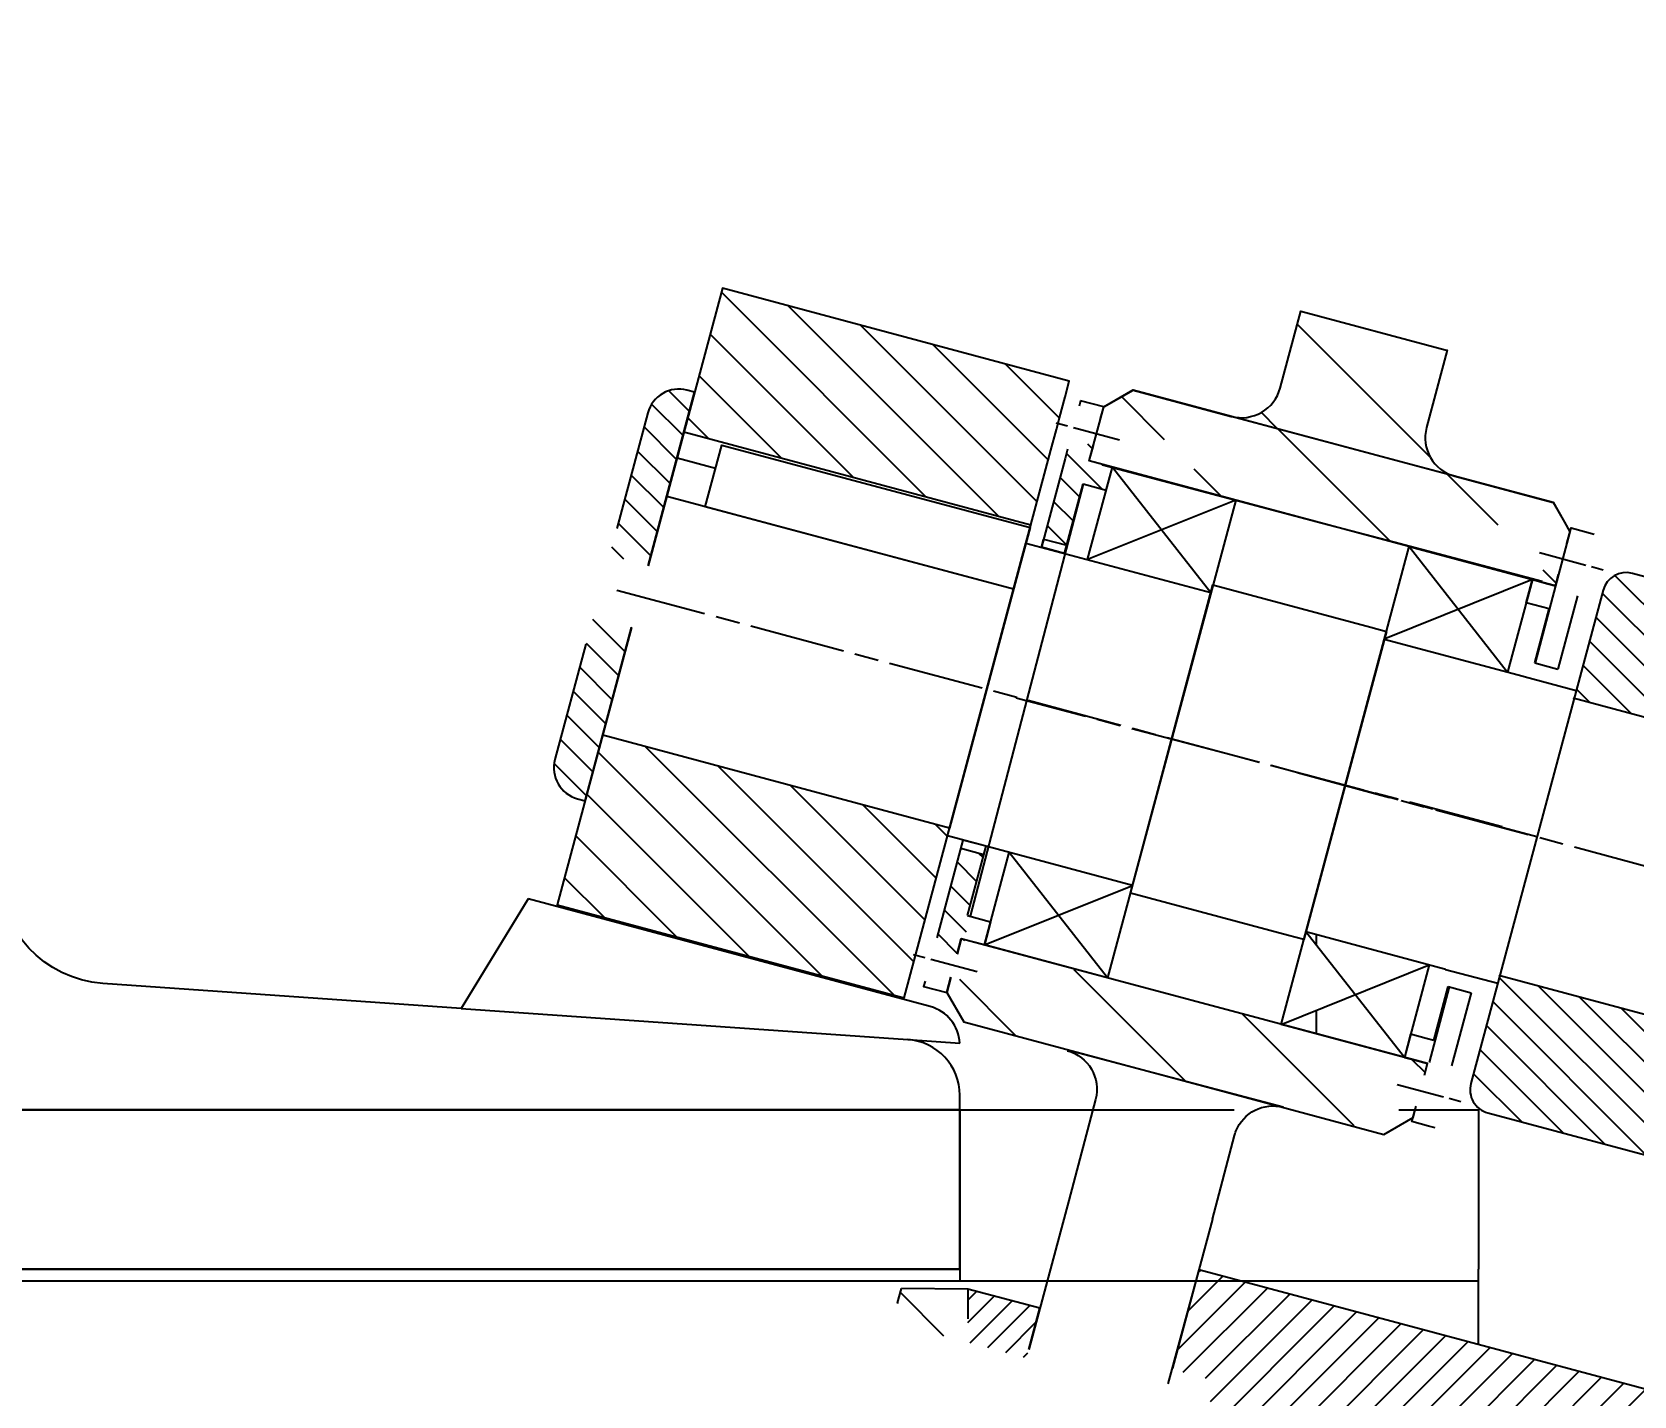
# Model space of a CAD drawing. Header units: millimetres. Extents: x -15074 to 21675, y -7568 to 6574.
# Drawn here: x 12892.6 to 13093.4, y -496.9 to -326 of the extents above; entities that cross this region are included whole.
import ezdxf

# ---------------------------------------------------------------- set-up
doc = ezdxf.new("R2010")
doc.units = ezdxf.units.MM
for name, pattern in [('AM_ISO08W050', [18, 12, -1.5, 3, -1.5]), ('AM_ISO08W050x2', [9, 6, -0.75, 1.5, -0.75]), ('HIDDEN', [9.524999999999999, 6.35, -3.175])]:
    doc.linetypes.add(name, pattern=pattern)
for name, color, linetype, lineweight in [('AM_5', 250, 'Continuous', 25), ('AM_7', 142, 'AM_ISO08W050', 25), ('AM_8', 1, 'Continuous', 25)]:
    doc.layers.add(name, color=color, linetype=linetype, lineweight=lineweight)
doc.styles.get("Standard").update_dxf_attribs({"font": 'arial.ttf'})
doc.dimstyles.new('AM_ISO$0', dxfattribs={"dimtxt": 3.5, "dimasz": 3.5, "dimexe": 1, "dimexo": 1, "dimgap": 1.5, "dimtad": 1, "dimdsep": 46, "dimtxsty": 'Standard', "dimcen": 0, "dimclrd": 256, "dimclre": 256, "dimclrt": 250, "dimadec": 0, "dimazin": 2, "dimtp": 0.1, "dimtm": 0.1, "dimtfac": 0.71, "dimtdec": 3, "dimtmove": 0, "dimatfit": 3, "dimfxl": 1, "dimlwd": -1, "dimlwe": -1, "dimarcsym": 1})
pattern_1 = [(135, (1848.014218228785, -3611.250920024438), (-7.778174593052023, -7.778174593052022), [])]
pattern_2 = [(135, (1848.014218228785, -3611.250920024438), (-1.909188309203679, -1.909188309203678), [])]
pattern_3 = [(135, (1848.014218228785, -3611.250920024438), (-3.323401871576774, -3.323401871576773), [])]

# ---------------------------------------------------------------- blocks, each defined once
blk = doc.blocks.new('*D290')
at = {"layer": 'AM_5', "linetype": 'ByBlock', "transparency": 16777216}
for p, q in [((12677.52059513602, -390.0829364058034), (12677.52059513602, 31.36126596512065)), ((12727.52059513602, 30.36126596512065), (13315.58955550549, 30.36126596512065)), ((13365.58955550549, -390.0829364058034), (13365.58955550549, 31.36126596512065))]:
    blk.add_line(p, q, dxfattribs=at)
at = {"layer": 'AM_5', "transparency": 16777216}
for points in [[(12727.52059513602, 38.69459929845399), (12727.52059513602, 22.02793263178732), (12677.52059513602, 30.36126596512065)], [(13315.58955550549, 38.69459929845399), (13315.58955550549, 22.02793263178732), (13365.58955550549, 30.36126596512065)]]:
    blk.add_solid(points, dxfattribs=at)
at = {"layer": 'Defpoints', "color": 0, "transparency": 16777216}
for p in [(13365.58955550549, 30.36126596512065), (12677.52059513602, -391.0829364058034), (13365.58955550549, -391.0829364058034)]:
    blk.add_point(p, dxfattribs=at)
at = {"layer": 'AM_5', "color": 250, "transparency": 16777216, "insert": (13021.55507532076, 57.38991535120523), "char_height": 50, "attachment_point": 5}
blk.add_mtext('700', dxfattribs=at)

msp = doc.modelspace()

# ---------------------------------------------------------------- hatches: boundary and pattern name
h = msp.add_hatch()
h.set_pattern_fill('_U', color=256, scale=2.7, angle=135, style=0, pattern_type=0)
h.set_pattern_definition(pattern_2)
h.paths.add_polyline_path([(13130.2518680027, -398.0540500936384), (13120.59260973981, -395.4658596426127), (13119.87438688965, -398.1463038105646), (13119.16910499175, -400.7784516872023), (13093.2145290001, -393.8239440103491, 0.4142135623730975), (13089.54029438593, -395.9452643539087), (13085.91682775449, -409.4682259219551), (13124.42843948789, -419.7873811851416)])
h.paths.add_polyline_path([(13164.44219750917, -412.9093402661063), (13138.48762151753, -405.9548325892531), (13139.39348817538, -402.5740921972413), (13139.91112626559, -400.6422405446631), (13132.18371965528, -398.5716881838432), (13131.21779382899, -398.3128691387408), (13130.2518680027, -398.0540500936384), (13124.42843948789, -419.7873811851416), (13162.9400512213, -430.1065364483286), (13166.56351785273, -416.5835748802813, 0.4142135623731056)])
h.paths.add_polyline_path([(13140.76622494071, -385.8598589281639), (13134.00474415669, -384.048125612446), (13131.80478227332, -392.2584951359038), (13132.7707080996, -392.5173141810062), (13133.73663392589, -392.7761332261086), (13141.4640405362, -394.8466855869285), (13141.98167862641, -392.9148339343508), (13142.88754528427, -389.534093542339, 0.4142135623730672)])
h.paths.add_polyline_path([(13134.00474415669, -384.048125612446), (13127.24326337266, -382.2363922967286, 0.4142135623730841), (13123.56902875849, -384.3577126402881), (13122.86374686058, -386.9898605169262), (13122.14552401042, -389.6703046848781), (13131.80478227332, -392.2584951359038)])
h.paths.add_polyline_path([(13115.1109538642, -454.5607109315476), (13076.5993421308, -444.241555668362), (13072.97587549936, -457.7645172364098, 0.4142135623730917), (13075.09719584293, -461.4387518505844), (13101.05177183457, -468.3932595274371), (13099.6282670865, -473.7058515720253), (13109.28752534939, -476.2940420230523)])
h.paths.add_polyline_path([(13153.6225655976, -464.8798661947337), (13115.1109538642, -454.5607109315476), (13109.28752534939, -476.2940420230523), (13110.25345117568, -476.5528610681538), (13111.21937700197, -476.8116801132562), (13118.94678361228, -478.882232474077), (13119.46442170249, -476.9503808214993), (13120.37028836035, -473.5696404294879), (13146.32486435199, -480.524148106341, 0.4142135623730834), (13149.99909896617, -478.4028277627815)])
h.paths.add_polyline_path([(13117.39386934167, -484.6777874318134), (13109.66646273135, -482.6072350709908), (13108.70053690506, -482.3484160258884), (13107.73461107878, -482.0895969807873), (13105.53464919541, -490.2999665042441), (13112.29612997943, -492.111699819962, 0.4142135623730613), (13115.97036459361, -489.9903794764029)])
h.paths.add_polyline_path([(13107.73461107878, -482.0895969807873), (13098.07535281589, -479.5014065297589), (13097.35712996572, -482.1818506977104), (13096.65184806782, -484.8139985743562, 0.4142135623726397), (13098.77316841139, -488.4882331885267), (13105.53464919541, -490.2999665042441)])
h = msp.add_hatch()
h.set_pattern_fill('_U', color=256, scale=2.5, angle=45, style=0, pattern_type=0)
h.set_pattern_definition([(45, (1848.014218228785, -3611.250920024438), (-1.767766952966369, 1.767766952966369), [])])
h.paths.add_polyline_path([(13038.87838636827, -481.1055727370783), (13035.57431508787, -493.4365346274387), (13035.5363751453, -493.5787772574652), (13040.46680073684, -494.9049055663693), (13040.76683229899, -496.0289115250046), (13037.39024926054, -508.5827430908832), (13036.56684732743, -509.4045810249593), (13031.65004325928, -508.0821164743732), (13031.37944328448, -509.0920093288153), (13036.29528757296, -510.4142157290714), (13036.59531913511, -511.5382216877067), (13033.21873609666, -524.0920532535854), (13032.39533416355, -524.9138911876614), (13027.49327356636, -523.595392163754), (13027.22920807575, -524.5808979912306), (13027.0407590565, -524.5808762965505), (13009.93731472612, -587.395612272994), (13029.2558312519, -592.5719931750443), (13052.54954531113, -505.6386688090281), (13065.11561470339, -509.0057369547183), (13071.58817703732, -510.7400548050534), (13224.44444052189, -551.697767163784), (13255.39396883184, -559.9906682805574), (13256.37314747914, -560.2797701929073), (13261.59731044368, -540.7829285822138), (13183.76726031163, -519.9284295024424)])
at = {"layer": 'AM_8', "true_color": 0x000000}
h = msp.add_hatch(dxfattribs=at)
h.set_pattern_fill('_U', color=18, scale=4.7, angle=135, style=0, pattern_type=0)
h.set_pattern_definition(pattern_3)
h.paths.add_polyline_path([(13022.64418359172, -369.7382960465382), (12979.17752140871, -358.0914390169253), (12974.34536983665, -376.1252741937421), (13017.81203201966, -387.772131223355)])
h = msp.add_hatch(dxfattribs=at)
h.set_pattern_fill('_U', color=18, scale=11, angle=135, style=0, pattern_type=0)
h.set_pattern_definition(pattern_1)
edge = h.paths.add_edge_path(flags=0)
edge.add_line((13043.57065566412, -374.2682236104995), (13070.35413413683, -381.4448350377586))
edge.add_arc((13044.24005875783, -369.3132362746803), 4.999999999999592, 262.3061035155735, 344.9999999999905)
edge.add_line((13051.65787834031, -360.9480732373029), (13049.06968788928, -370.6073315001938))
edge.add_line((13070.0104690398, -365.8656350942508), (13051.65787834031, -360.9480732373029))
edge.add_line((13067.42227858877, -375.5248933571418), (13070.0104690398, -365.8656350942508))
edge.add_arc((13072.25190772022, -376.8189885826548), 5.000000000000241, 164.9999999999955, 247.6938964843102)
h = msp.add_hatch(dxfattribs=at)
h.set_pattern_fill('_U', color=18, scale=2.7, angle=135, style=0, pattern_type=0)
h.set_pattern_definition(pattern_2)
edge = h.paths.add_edge_path()
edge.add_arc((12973.68226229313, -374.7363219318811), 4.000000000000004, 75.00000000000556, 165.0000000000055)
edge.add_line((12969.81855898797, -373.7010457514714), (12965.03040665358, -391.5706735378187))
edge.add_line((12965.03040665358, -391.5706735378187), (12969.86003578502, -392.8647687633309))
edge.add_line((12969.86003578502, -392.8647687633309), (12975.68346429983, -371.1314376718271))
edge.add_line((12975.68346429983, -371.1314376718271), (12974.71753847354, -370.8726186267247))
h = msp.add_hatch(dxfattribs=at)
h.set_pattern_fill('_U', color=18, scale=11, angle=135, style=0, pattern_type=0)
h.set_pattern_definition(pattern_1)
edge = h.paths.add_edge_path(flags=0)
edge.add_line((13025.14444131725, -379.7257237086512), (13083.58295380773, -395.3842759373531))
edge.add_line((13025.5326698849, -378.276834969219), (13025.14444131725, -379.7257237086517))
edge.add_line((13025.66207940745, -377.793872056073), (13025.5326698849, -378.276834969219))
edge.add_line((13037.79410778564, -381.0446392625615), (13025.66207940745, -377.793872056073))
edge.add_line((13038.33299552905, -380.7335122788397), (13037.79410778564, -381.0446392625624))
edge.add_line((13038.88169190467, -378.6857495271058), (13038.33299552905, -380.7335122788397))
edge.add_line((13038.57056492095, -378.1468617836942), (13038.88169190467, -378.6857495271067))
edge.add_line((13026.43853654276, -374.8960945772058), (13038.57056492095, -378.1468617836942))
edge.add_line((13026.56794606531, -374.4131316640621), (13026.43853654276, -374.8960945772053))
edge.add_line((13026.95616371809, -372.9642836594801), (13026.56794606531, -374.4131316640621))
edge.add_line((13026.95998757741, -372.9620415201268), (13026.95616371809, -372.9642836594801))
edge.add_line((13030.63040924714, -370.8429225810676), (13026.9599875774, -372.9620415201259))
edge.add_line((13083.27336677989, -384.9485605391562), (13030.63040924714, -370.8429225810676))
edge.add_line((13085.39248571885, -388.6189822087092), (13083.27336677989, -384.9485605391567))
edge.add_line((13085.39467620858, -388.6228358881815), (13085.39248571885, -388.6189822087088))
edge.add_line((13085.0064585558, -390.0716838927644), (13085.39467620858, -388.622835888182))
edge.add_line((13073.02897830982, -386.8623277334912), (13085.0064585558, -390.0716838927644))
edge.add_line((13072.29413138698, -387.2865918022051), (13073.02897830981, -386.8623277334925))
edge.add_line((13071.56943806069, -389.9911841158143), (13072.29413138698, -387.2865918022051))
edge.add_line((13071.99370212941, -390.7260310386489), (13071.56943806069, -389.9911841158143))
edge.add_line((13083.97118237539, -393.9353871979208), (13071.9937021294, -390.7260310386503))
edge.add_line((13083.58295380773, -395.3842759373536), (13083.97118237539, -393.9353871979204))
h = msp.add_hatch(dxfattribs=at)
h.set_pattern_fill('_U', color=18, scale=2.7, angle=135, style=0, pattern_type=0)
h.set_pattern_definition(pattern_2)
h.paths.add_polyline_path([(13024.36798418194, -382.6235011875194), (13024.3848158256, -382.6280112128454), (13027.2657616608, -383.3999583228267), (13028.02173593719, -380.578623914141), (13026.81350525849, -380.2586374408822), (13026.83469541831, -380.1786259300363), (13025.14444131724, -379.7257237086521), (13025.5326698849, -378.2768349692194), (13025.66207940745, -377.793872056074), (13022.76430192858, -377.0174149207667), (13019.14083529714, -390.540376488814), (13019.15120993863, -390.54315636562), (13019.4259913922, -389.5176580199156), (13022.31339422959, -390.2913352784169), (13024.30897506927, -382.8437261940833)])
h = msp.add_hatch(dxfattribs=at)
h.set_pattern_fill('_U', color=18, scale=2.7, angle=135, style=0, pattern_type=0)
h.set_pattern_definition(pattern_2)
edge = h.paths.add_edge_path()
edge.add_line((12961.00012908311, -422.0666874200454), (12961.96605490939, -422.3255064651473))
edge.add_line((12961.96605490939, -422.3255064651473), (12967.7894834242, -400.5921753736436))
edge.add_line((12967.7894834242, -400.5921753736436), (12962.95985429275, -399.2980801481315))
edge.add_line((12962.95985429275, -399.2980801481315), (12958.17170195836, -417.1677079344788))
edge.add_arc((12962.03540526351, -418.2029841148894), 4.00000000000024, 164.999999999993, 255.000000000029)
h = msp.add_hatch(dxfattribs=at)
h.set_pattern_fill('_U', color=18, scale=4.7, angle=135, style=0, pattern_type=0)
h.set_pattern_definition(pattern_3)
h.paths.add_polyline_path([(13007.63267897577, -425.7619939713038), (12964.16601679277, -414.1151369416909), (12958.47199780051, -435.365505120051), (13001.93865998352, -447.0123621496639)])
h = msp.add_hatch(dxfattribs=at)
h.set_pattern_fill('_U', color=18, scale=2.7, angle=135, style=0, pattern_type=0)
h.set_pattern_definition(pattern_2)
h.paths.add_polyline_path([(13009.04130477116, -428.273836110309), (13009.31608622473, -427.2483377646047), (13009.30571158325, -427.2455578877982), (13005.68224495181, -440.7685194558451), (13008.58002243068, -441.5449765911524), (13009.09766052089, -439.6131249385742), (13009.44551448989, -439.7063321286516), (13010.20513998153, -436.8040446244584), (13009.87411765619, -436.7153474597069), (13011.92870760855, -429.0475133688103)])
h = msp.add_hatch(dxfattribs=at)
h.set_pattern_fill('_U', color=18, scale=11, angle=135, style=0, pattern_type=0)
h.set_pattern_definition(pattern_1)
edge = h.paths.add_edge_path(flags=0)
edge.add_line((13055.17046419774, -453.51120974744), (13067.14794444372, -456.7205659067106))
edge.add_line((13054.4356172749, -453.9354738161517), (13055.17046419774, -453.5112097474391))
edge.add_line((13053.71092394861, -456.640066129761), (13054.4356172749, -453.9354738161517))
edge.add_line((13054.13518801733, -457.3749130525955), (13053.71092394861, -456.640066129761))
edge.add_line((13066.11266826331, -460.5842692118674), (13054.13518801733, -457.3749130525955))
edge.add_line((13065.72443969566, -462.0331579513011), (13066.11266826331, -460.5842692118674))
edge.add_line((13062.19400657741, -464.0714544624745), (13065.72443969566, -462.0331579513011))
edge.add_line((13049.45719134322, -460.737804877346), (13062.19400657741, -464.0714544624745))
edge.add_line((13035.82971512452, -457.1287191857439), (13049.45719134323, -460.737804877346))
edge.add_line((13009.44661964328, -450.0593900577121), (13035.82971512452, -457.1287191857439))
edge.add_line((13007.45425164362, -446.6011728120145), (13009.44661964328, -450.0593900577121))
edge.add_line((13008.0050513862, -444.4967421053414), (13007.45425164362, -446.6011728120145))
edge.add_line((13019.93559367357, -447.6935212765081), (13008.0050513862, -444.4967421053414))
edge.add_line((13020.47448141698, -447.3823942927863), (13019.93559367357, -447.6935212765081))
edge.add_line((13021.02317779259, -445.3346315410524), (13020.47448141697, -447.3823942927863))
edge.add_line((13020.71205080887, -444.7957437976409), (13021.02317779259, -445.3346315410524))
edge.add_line((13008.76467687784, -441.5944546011481), (13020.71205080887, -444.7957437976409))
edge.add_line((13009.22667054693, -439.8293236681354), (13008.76467687784, -441.5944546011481))
edge.add_line((13038.44736082497, -447.4773534331491), (13009.22667054693, -439.8293236681354))
edge.add_line((13067.53617301138, -455.2716771672765), (13038.44736082497, -447.4773534331537))
edge.add_line((13067.14794444372, -456.7205659067106), (13067.53617301138, -455.2716771672765))
h = msp.add_hatch(dxfattribs=at)
h.set_pattern_fill('_U', color=18, scale=11, angle=135, style=0, pattern_type=0)
h.set_pattern_definition(pattern_1)
h.paths.add_polyline_path([(13000.48332202261, -487.6651625767852), (13001.10316520656, -485.3606414558865), (13001.10047821122, -485.3453175790689), (13001.60819294499, -483.4505003968827), (13009.92329038681, -483.5217624538725), (13009.92588487759, -490.1952896683731)], flags=0)
edge = h.paths.add_edge_path(flags=0)
edge.add_line((13000.48332202261, -487.6651625767852), (13001.10316520656, -485.3606414558865))
edge.add_line((13000.48332202261, -487.6651625767852), (13000.4791753362, -487.6640514755111))
edge.add_line((13000.4791753362, -487.6640514755106), (13001.10047821122, -485.3453175790689))
edge.add_line((13001.10316520656, -485.3606414558865), (13001.10047821122, -485.3453175790689))
edge = h.paths.add_edge_path(flags=0)
edge.add_line((13000.48332202261, -487.6651625767852), (13001.10316520656, -485.3606414558865))
edge.add_line((13000.48332202261, -487.6651625767852), (13000.4791753362, -487.6640514755111))
edge.add_line((13000.4791753362, -487.6640514755106), (13001.10047821122, -485.3453175790689))
edge.add_line((13001.10316520656, -485.3606414558865), (13001.10047821122, -485.3453175790689))
h = msp.add_hatch(dxfattribs=at)
h.set_pattern_fill('_U', color=18, scale=2, angle=45, style=0, pattern_type=0)
h.set_pattern_definition([(45, (1848.014218228785, -3611.250920024438), (-1.414213562373095, 1.414213562373095), [])])
edge = h.paths.add_edge_path(flags=0)
edge.add_line((13017.28648885694, -492.1675575603292), (13018.95469686261, -485.9417205255793))
edge.add_line((13009.92588487762, -490.1952896682649), (13017.28648885694, -492.1675575603292))
edge.add_line((13009.92329038681, -483.521762453872), (13009.92588487762, -490.1952896682644))
edge.add_line((13018.95469686261, -485.9417205255806), (13009.92329038681, -483.5217624538716))

# ---------------------------------------------------------------- linework, layer by layer
for p, q in [((13065.89153920506, -380.2911138775037), (13042.94596353232, -374.1428654061253)), ((13028.04221879611, -380.5021808439603), (13040.3912034755, -396.2343954810692)), ((13070.9578124947, -381.6486177140994), (13065.89153920506, -380.2911138775037)), ((13024.3848158256, -382.6280112128454), (13010.20513998153, -436.8040446244584)), ((13043.49703201673, -384.6432855656001), (13024.93639025488, -392.0932907594286)), ((13063.30334875403, -389.9503721403946), (13043.49703201673, -384.6432855656001)), ((13065.23036310824, -390.4667140804065), (13063.30334875403, -389.9503721403946)), ((13065.23036310824, -390.4667140804065), (13077.57934778763, -406.1989287175163)), ((13080.68517632886, -394.6078188020472), (13062.12453456701, -402.0578239958757)), ((13083.58295380773, -395.3842759373545), (13081.02281585953, -405.0510508457221)), ((13080.9947633567, -405.0435342002445), (13083.89254083558, -405.8199913355522)), ((13079.64277978742, -406.7518236554949), (13086.17564679959, -408.5023000956664)), ((13075.66905085284, -425.2662276366252), (13075.64652616832, -425.3512781532979)), ((13027.45025122038, -444.5306867955221), (13015.10126654099, -428.7984721584141)), ((13011.99543799975, -440.3895820738824), (13030.55607976161, -432.9395768800539)), ((12954.80629943776, -434.6260384768095), (12946.4232903858, -448.3494730281229)), ((13005.21738561154, -448.1336483066545), (12954.80629943776, -434.6260384768095)), ((13009.44551448989, -439.7063321286516), (13009.40135673463, -439.875044872884)), ((13064.63839553251, -454.4952200319692), (13052.28941085311, -438.7630053948603)), ((13049.18358231189, -450.3541153103286), (13067.74422407374, -442.904110116501)), ((13069.80765607352, -443.4570050544796), (13076.3405230857, -445.2074814946516)), ((13070.2702364771, -445.6515054608728), (13067.75514789796, -455.1481793358951)), ((13070.1243634624, -445.6124189043874), (13073.02214094127, -446.3888760396947)), ((12946.4232903858, -448.3494730281234), (13002.41139939083, -452.2630418857732)), ((12946.4232903858, -448.3494730281229), (13002.41139939085, -452.2630418857741)), ((13002.41139939083, -452.2630418857732), (13008.91726091218, -452.7178016105606)), ((13044.67525558051, -459.4713623121631), (13022.39735427233, -453.5713076314648)), ((13008.9232903858, -461.0494730281205), (13008.9232903858, -459.2460032632368)), ((13008.92329038568, -461.049473028135), (13008.9232903858, -459.2460032632368)), ((13049.46420986929, -460.7396636560081), (13044.67525558051, -459.4713623121631)), ((12908.92329038589, -461.0494730281164), (13033.92329038589, -461.04947302798)), ((12908.92329038589, -461.0494730281164), (13033.92329038589, -461.0494730279654)), ((13022.58077863949, -472.4089991018479), (13017.57292759089, -491.0985536519877)), ((13040.58077863949, -474.7521582864063), (13038.87838636827, -481.1055727370783)), ((13038.87838636827, -481.1055727370788), (13034.98477480406, -495.4053931519641)), ((13038.87838636827, -481.1055727370783), (13035.57431508787, -493.4365346274387)), ((13183.76726031163, -519.9284295024424), (13038.87838636827, -481.1055727370788)), ((12744.87987415684, -482.4913127728257), (13073.9232903858, -482.4913127728257)), ((13001.12622294896, -485.2492369097879), (13001.60819294499, -483.4505003968823)), ((13009.92329038681, -483.521762453872), (13001.60819294499, -483.4505003968823)), ((13018.95469686261, -485.9417205255806), (13009.92329038681, -483.521762453872)), ((13009.92329038681, -483.521762453872), (13009.92475029493, -487.2769257155694)), ((13001.12622294896, -485.2492369097879), (13001.10047821122, -485.3453175790698)), ((13017.57292759089, -491.0985536519886), (13018.95469686261, -485.9417205255806))]:
    msp.add_line(p, q)
for points in [[(12946.4232903858, -448.3494730281234), (12901.49707238521, -445.2091303899649, -0.3939181810303956), (12888.47329038578, -431.2432076343682), (12888.47329038578, -90.85573842187273, -0.3939181810303956), (12901.49707238521, -76.88981566627604), (12946.4232903858, -73.74947302811756)], [(12946.4232903858, -448.3494730281229), (12901.4970723852, -445.2091303899649, -0.3939181810303956), (12888.47329038579, -431.2432076343678), (12888.47329038579, -90.85573842187227, -0.3939181810303956), (12901.49707238521, -76.88981566627604), (12946.42329038579, -73.74947302811756)], [(13026.56794606531, -374.413131664063), (13026.95617463296, -372.9642429246285), (13030.63040924714, -370.8429225810685), (13042.94596353232, -374.1428654061262, 0.4142135623730951), (13049.06968788928, -370.6073315001938), (13051.65787834031, -360.9480732373029), (13069.7738248816, -365.8022264831682)], [(13069.7738248816, -365.8022264831682), (13070.0104690398, -365.8656350942508), (13067.42227858877, -375.5248933571418, 0.4142135623730951), (13070.9578124947, -381.6486177140994), (13083.27336677989, -384.9485605391571), (13084.69112149044, -387.4041837305087)], [(12969.86003578502, -392.8647687633309), (12975.68346429983, -371.1314376718271), (12974.71753847354, -370.8726186267247, 0.414213562373095), (12969.81855898797, -373.7010457514714), (12965.93821445427, -388.1826887021095)], [(13119.16910499175, -400.7784516872023), (13093.2145290001, -393.8239440103491, 0.414213562373095), (13089.54029438593, -395.9452643539087), (13072.97587549936, -457.7645172364089, 0.414213562373095), (13075.09719584293, -461.4387518505839), (13101.05177183457, -468.3932595274371)], [(12962.05204649206, -402.6860649838397), (12958.17170195836, -417.1677079344788, 0.414213562373095), (12961.0001290831, -422.0666874200449), (12961.96605490939, -422.3255064651473), (12967.7894834242, -400.5921753736436)], [(13022.37676433691, -453.6499752291595, -0.4142135623730192), (13025.93006783197, -459.7634058758097), (13022.58077863949, -472.4089991018479)], [(13043.52979352386, -463.746284905699, -0.3808859131246089), (13049.46420986938, -460.7396636560668)], [(13040.58077864907, -474.7521582506904), (13043.35077922266, -464.292967151119, -0.02878611782126762), (13043.52979352386, -463.746284905699)]]:
    msp.add_lwpolyline(points, format="xyb")
for points in [[(13022.11575288307, -371.710426299516), (13022.64418359172, -369.7382960465382), (12979.17752140871, -358.0914390169253), (12969.86003578502, -392.8647687633309)], [(13063.30334875403, -389.9503721403951), (13025.14444131724, -379.7257237086521), (13026.95616371809, -372.9642836594805), (13030.64091613408, -370.8037103450822), (13065.90204609203, -380.251901641521)], [(13021.41479312748, -374.3264437214109), (13022.11575288307, -371.710426299516)], [(13024.05839715409, -372.1877857893212), (13023.87722382252, -372.8639338677237)], [(13026.56794606531, -374.413131664063), (13026.95617463296, -372.9642429246285), (13024.05839715409, -372.1877857893212)], [(13021.02656455983, -375.7753324608454), (13021.41479312748, -374.3264437214109)], [(13026.43853654276, -374.8960945772067), (13026.56794606531, -374.413131664063)], [(13026.43853654276, -374.8960945772067), (13026.56794606531, -374.413131664063)], [(13016.95016459946, -390.9886642248982), (13017.81203201966, -387.772131223355), (12974.34536983665, -376.1252741937421), (12973.48350241646, -379.3418071952844), (12978.3131315479, -380.6359024207975)], [(13020.32560480425, -378.3913498827403), (13021.02656455983, -375.7753324608454)], [(12967.7894834242, -400.5921753736436), (12958.47199780051, -435.365505120051), (13001.93865998352, -447.0123621496639), (13020.32560480425, -378.3913498827403)], [(12969.86003578502, -392.8647687633309), (12973.48350241646, -379.3418071952844), (12978.3131315479, -380.6359024207975)], [(13016.95016459946, -390.9886642248982), (13015.65606937395, -395.8182933563437), (12972.18940719094, -384.1714363267299), (12973.48350241646, -379.3418071952844), (12978.3131315479, -380.6359024207975)], [(13022.11725431582, -379.4322294864894), (13019.14083529714, -390.540376488814)], [(13022.42783716995, -378.2731184949423), (13022.11725431582, -379.4322294864894)], [(13025.14444131724, -379.7257237086521), (13025.5326698849, -378.2768349692194)], [(13043.49703201673, -384.6432855656001), (13025.14444131724, -379.7257237086521), (13025.5326698849, -378.2768349692194)], [(13025.5326698849, -378.2768349692194), (13025.66207940745, -377.793872056074)], [(13025.5326698849, -378.2768349692194), (13025.66207940745, -377.793872056074)], [(13024.93639025488, -392.0932907594286), (13028.04221879611, -380.5021808439603), (13043.49703201673, -384.6432855656001), (13027.45025122038, -444.5306867955221), (13011.99543799975, -440.3895820738824), (13015.10126654099, -428.7984721584141)], [(13024.36798418194, -382.6235011875194), (13027.2657616608, -383.3999583228267), (13028.04221879611, -380.5021808439603), (13025.14444131724, -379.7257237086521)], [(13063.31030541539, -389.9244095267634), (13054.3636975625, -387.5549998230083), (13026.81350525849, -380.2586374408822), (13026.83469541831, -380.1786259300363)], [(13065.90204609203, -380.251901641521), (13083.28387366687, -384.9093483031772), (13084.69459895201, -387.3912056672482)], [(13022.03861277601, -391.3168336241213), (13024.36798418194, -382.6235011875194)], [(13084.69459895201, -387.3912056672482), (13085.39467620858, -388.6228358881829), (13083.58295380773, -395.3842759373545), (13082.62186527982, -395.1267530424454)], [(13084.69112149044, -387.4041837305087), (13085.39468712345, -388.6227951533317), (13085.0064585558, -390.0716838927653)], [(13085.0064585558, -390.0716838927653), (13085.52545431165, -388.1347653630125), (13088.42323179052, -388.9112224983207)], [(13016.95016459946, -390.9886642248982), (13007.63267897577, -425.7619939713038), (12964.16601679277, -414.1151369416909), (12967.7894834242, -400.5921753736436)], [(13030.55607976161, -432.9395768800539), (13007.37385993067, -426.7279197975929), (13017.20898364457, -390.0227383986091), (13040.3912034755, -396.2343954810692)], [(13067.74422407374, -442.904110116501), (13064.63839553251, -454.4952200319692), (13049.18358231189, -450.3541153103286), (13065.23036310824, -390.4667140804065), (13080.68517632886, -394.6078188020472), (13077.57934778763, -406.1989287175163)], [(13082.62186527982, -395.1267530424454), (13063.30334875403, -389.9503721403951)], [(13081.91388986652, -394.8513622051348), (13063.31030541539, -389.9244095267634)], [(13050.10357745381, -439.2125892811384), (13030.29726071651, -433.905502706343), (13040.65002252061, -395.2684696547801), (13060.45633925791, -400.5755562295747)], [(13081.84540814451, -398.0245305213127), (13079.90871919356, -397.5055962809145), (13080.68517632886, -394.6078188020472), (13082.62186527982, -395.1267530424454)], [(13082.62186527982, -395.1267530424454), (13083.58295380773, -395.3842759373545)], [(13083.58295380773, -395.3842759373545), (13083.97118237539, -393.9353871979217)], [(13083.97118237539, -393.9353871979217), (13083.58295380773, -395.3842759373545)], [(13086.35132176405, -396.6436959858072), (13083.89254083558, -405.8199913355522)], [(13080.99476335671, -405.0435342002449), (13082.80649667242, -398.2820534162217)], [(13082.80649667242, -398.2820534162217), (13081.84540814451, -398.0245305213127)], [(13060.45633925791, -400.5755562295747), (13062.38335361211, -401.0918981695866), (13052.03059180801, -439.7289312211494), (13050.10357745381, -439.2125892811384)], [(13062.12453456701, -402.0578239958757), (13079.51603673859, -406.7178629579141)], [(13079.51603673859, -406.7178629579141), (13079.64277978742, -406.7518236554949)], [(13085.79140643633, -409.4346193810404), (13163.06547254031, -430.1401429894711), (13153.74798691662, -464.9134727358767), (13076.47392081264, -444.2079491274469)], [(13074.74727267545, -425.022104926192), (13074.72521793047, -425.1044143549873)], [(13075.55956340956, -425.3279765523155), (13075.58226742583, -425.2432440100395)], [(13009.30571158325, -427.2455578877978), (13006.01870971045, -439.5128158816694)], [(13009.87411765619, -436.7153474597069), (13012.20348906212, -428.022015023106)], [(13009.87411765619, -436.7153474597069), (13012.77189513506, -437.4918045950151), (13011.99543799975, -440.3895820738824), (13009.09766052089, -439.6131249385742)], [(13027.45025122038, -444.5306867955221), (13009.09766052089, -439.6131249385742), (13008.58002243068, -441.5449765911524)], [(13008.58002243068, -441.5449765911524), (13009.09766052089, -439.6131249385742)], [(13047.25656795768, -449.8377733703185), (13009.09766052089, -439.6131249385742), (13008.58002243068, -441.5449765911524)], [(13069.68091302469, -443.4230443568997), (13052.28941085311, -438.7630053948603)], [(13069.80765607352, -443.4570050544796), (13069.68091302469, -443.4230443568997)], [(13004.56932305787, -444.922000508888), (13004.3881497263, -445.5981485872906), (13007.28592720517, -446.3746057225978), (13007.80356529537, -444.4427540700196)], [(13007.80356529537, -444.4427540700196), (13007.28592720517, -446.3746057225978), (13009.40724754873, -450.0488403367724), (13044.66837750666, -459.4970316332099)], [(13068.31263014668, -452.3738996884092), (13070.1243634624, -445.612418904386)], [(13073.02214094127, -446.3888760396928), (13070.56336001279, -455.5651713894401)], [(13066.62078038935, -455.0263984534483), (13047.25656795768, -449.8377733703185)], [(13067.35154161878, -452.1163767935016), (13065.41485266781, -451.5974425531019), (13064.63839553251, -454.4952200319692), (13066.62078038935, -455.0263984534483)], [(13068.31263014668, -452.3738996884092), (13067.35154161878, -452.1163767935016)], [(13067.14794444372, -456.720565906711), (13067.53617301138, -455.2716771672765), (13066.62078038935, -455.0263984534483)], [(13066.62078038935, -455.0263984534483), (13067.53617301138, -455.2716771672765)], [(13067.14794444372, -456.720565906711), (13067.53617301138, -455.2716771672765)], [(13067.14794444372, -456.720565906711), (13067.53617301138, -455.2716771672765)], [(13044.66837750666, -459.4970316332099), (13062.05020508148, -464.1544782948602), (13065.72443969566, -462.0331579513011), (13066.11266826331, -460.5842692118674)], [(12904.37329038591, -461.0494730281218), (12833.95496678677, -461.049473028145)], [(12879.37329038581, -461.0494730281205), (13008.9232903858, -461.0494730281205)], [(12879.37329038581, -461.04947302812), (13008.9232903858, -461.0494730281205)], [(12904.37329038579, -461.0494730281218), (13033.92329038578, -461.0494730279654)], [(12904.37329038591, -461.0494730281218), (13033.92329038589, -461.0494730279654)], [(12913.47329038588, -461.0494730281109), (12908.92329038578, -461.0494730281164)], [(12908.92329038578, -461.0494730281309), (12983.92329038578, -461.0494730280404)], [(13033.92329038589, -461.04947302798), (13043.30935737831, -461.0494730279686)], [(13063.9341573783, -461.0494730279436), (13073.92329038578, -461.0494730279313), (13073.9232903858, -481.0494730279313)], [(13067.66169907504, -463.1003020145033), (13065.58742545142, -462.5445020721706), (13066.11266826331, -460.5842692118674)], [(13068.48520293028, -463.3209592074779), (13067.66169907504, -463.1003020145033)], [(13073.92329038581, -490.4958264674026), (13073.9232903858, -481.0494730279313)]]:
    msp.add_lwpolyline(points)
for points in [[(13015.65606937395, -395.8182933563437), (12977.01903632239, -385.465531552243), (12979.08958868321, -377.7381249419302), (13017.72662173478, -388.0908867460309)], [(13022.03861277601, -391.3168336241213), (13019.15120993863, -390.54315636562), (13019.4259913922, -389.5176580199156), (13022.31339422959, -390.2913352784169)], [(13012.20348906212, -428.022015023106), (13009.31608622473, -427.2483377646047), (13009.04130477116, -428.273836110309), (13011.92870760855, -429.0475133688103)], [(12758.9232903858, -461.049473028135), (13008.9232903858, -461.049473028135), (13008.9232903858, -481.049473028135), (12758.9232903858, -481.049473028135)], [(13008.92329038591, -461.049473028135), (12758.92329038591, -461.049473028135), (12758.92329038591, -481.0494730281346), (13008.92329038591, -481.049473028135)], [(13008.9232903858, -461.049473028135), (12758.9232903858, -461.049473028135), (12758.9232903858, -481.049473028135), (13008.9232903858, -481.049473028135)], [(12758.92329038568, -461.049473028135), (13008.92329038568, -461.049473028135), (13008.92329038568, -481.049473028135), (12758.92329038568, -481.0494730281346)]]:
    msp.add_lwpolyline(points, close=True)
at = {"linetype": 'HIDDEN'}
for points in [[(13008.92329038568, -481.049473028135), (13008.92329038591, -481.049473028135), (13008.92329038591, -461.049473028135), (12833.95496678677, -461.049473028135)], [(13008.92329038568, -481.049473028135), (13008.9232903858, -481.049473028135), (13008.9232903858, -461.049473028135), (12833.95496678677, -461.049473028135)], [(12833.95496678677, -461.049473028135), (13008.92329038568, -461.049473028135), (13008.92329038568, -481.049473028135)], [(12833.95496678677, -461.049473028135), (13008.9232903858, -461.049473028135), (13008.9232903858, -482.4913127728257)]]:
    msp.add_lwpolyline(points, dxfattribs=at)
for centre, radius, start, end in [((13003.9232903858, -452.9632774380436), 5, 2.814077028523987, 74.99999999730812), ((13001.9232903858, -459.2460032632368), 7, 0, 86.0015287009867), ((13001.9232903858, -459.2460032632364), 7, 0, 86.00152870109117)]:
    msp.add_arc(centre, radius, start, end)
at = {"layer": 'AM_7', "linetype": 'AM_ISO08W050x2'}
for p, q in [((13028.94808545397, -377.1214404519485), (13020.25475301737, -374.7920690460257)), ((13081.59104298672, -391.2270784100363), (13090.28437542332, -393.5564498159581)), ((13011.0895713419, -443.7703224658942), (13002.39623890529, -441.4409510599714)), ((13063.73252887465, -457.875960423982), (13072.42586131125, -460.2053318299038))]:
    msp.add_line(p, q, dxfattribs=at)
at = {"layer": 'AM_7'}
for p, q in [((13081.25808494264, -426.8548907951588), (12965.92698212574, -395.95201493318)), ((13051.18896301038, -418.7978938562935), (13110.11043841316, -434.5858556073197)), ((13053.62175737828, -440.4603725913614), (13053.62175737828, -439.1200065703167)), ((13053.62175737829, -451.5433207352405), (13053.62175737829, -448.5726883683044))]:
    msp.add_line(p, q, dxfattribs=at)
at = {"layer": 'AM_7', "color": 3}
msp.add_line((13076.87751593903, -425.5862761901028), (13015.97709084594, -409.4574751349262), dxfattribs=at)

# ---------------------------------------------------------------- dimensions: what is measured, and where the dimension line sits
at = {"layer": 'AM_5'}
dim = msp.add_linear_dim(base=(13365.58955550549, 30.36126596512065), p1=(12677.52059513602, -391.0829364058034), p2=(13365.58955550549, -391.0829364058034), text='700', dimstyle='AM_ISO$0', override={"dimtxt": 50, "dimasz": 50, "dimpost": ''}, dxfattribs=at)
dim.commit()
dim.dimension.update_dxf_attribs({"geometry": '*D290', "text_midpoint": (13021.55507532076, 57.38991535120523)})

doc.saveas('drawing.dxf')
